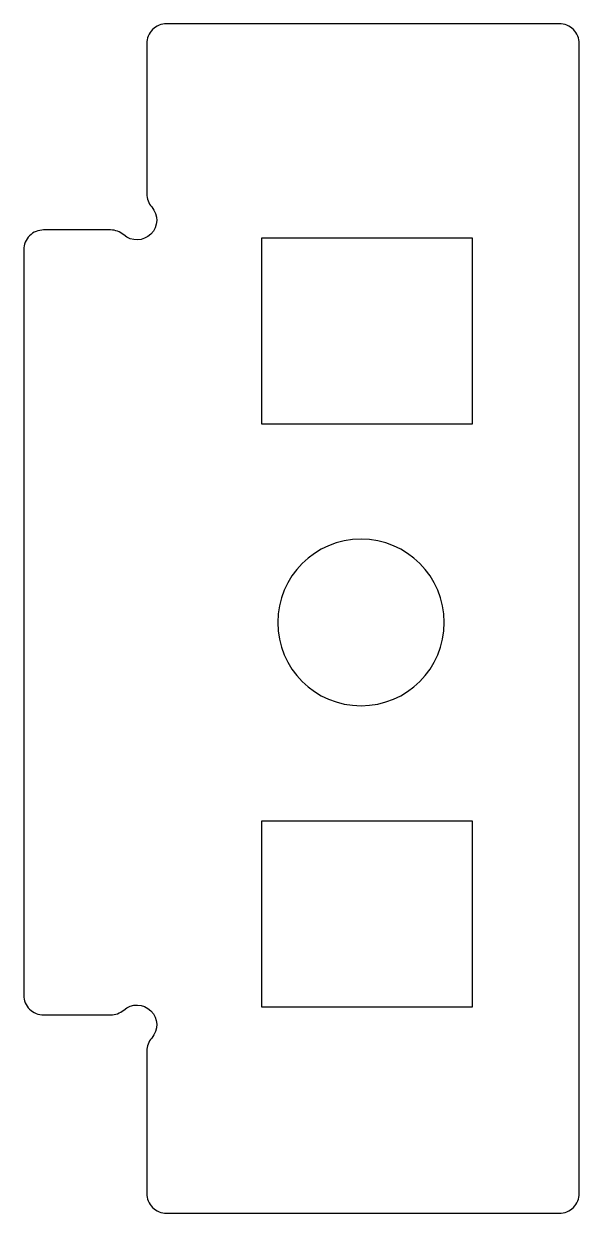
# Model space of a CAD drawing. Header units: millimetres. Extents: x -189 to -175, y -15 to 15.
import ezdxf

# ---------------------------------------------------------------- set-up
doc = ezdxf.new("R2010")
doc.units = ezdxf.units.MM
doc.layers.get('0').update_dxf_attribs({"linetype": 'CONTINUOUS'})

msp = doc.modelspace()

# ---------------------------------------------------------------- linework, layer by layer
msp.add_lwpolyline([(-175, 14.5, 0.414214), (-175.5, 15), (-185.4, 15, 0.414214), (-185.9, 14.5), (-185.9, 10.711, 0.182676), (-185.775, 10.381, -0.939221), (-186.481, 9.675, 0.182676), (-186.811, 9.8), (-188.5, 9.8, 0.414214), (-189, 9.3), (-189, -9.5, 0.414214), (-188.5, -10), (-186.811, -10, 0.182676), (-186.481, -9.875, -0.939221), (-185.775, -10.581, 0.182676), (-185.9, -10.911), (-185.9, -14.5, 0.414214), (-185.4, -15), (-175.5, -15, 0.414214), (-175, -14.5)], format="xyb", close=True)
for points in [[(-177.7, 9.6), (-177.7, 4.9), (-183, 4.9), (-183, 9.6)], [(-177.7, -5.1), (-177.7, -9.8), (-183, -9.8), (-183, -5.1)]]:
    msp.add_lwpolyline(points, close=True)
at = {"extrusion": (-8.01187e-31, 1.97215e-31, -1)}
msp.add_circle((180.5, -0.1), 2.1, dxfattribs=at)

doc.saveas('drawing.dxf')
